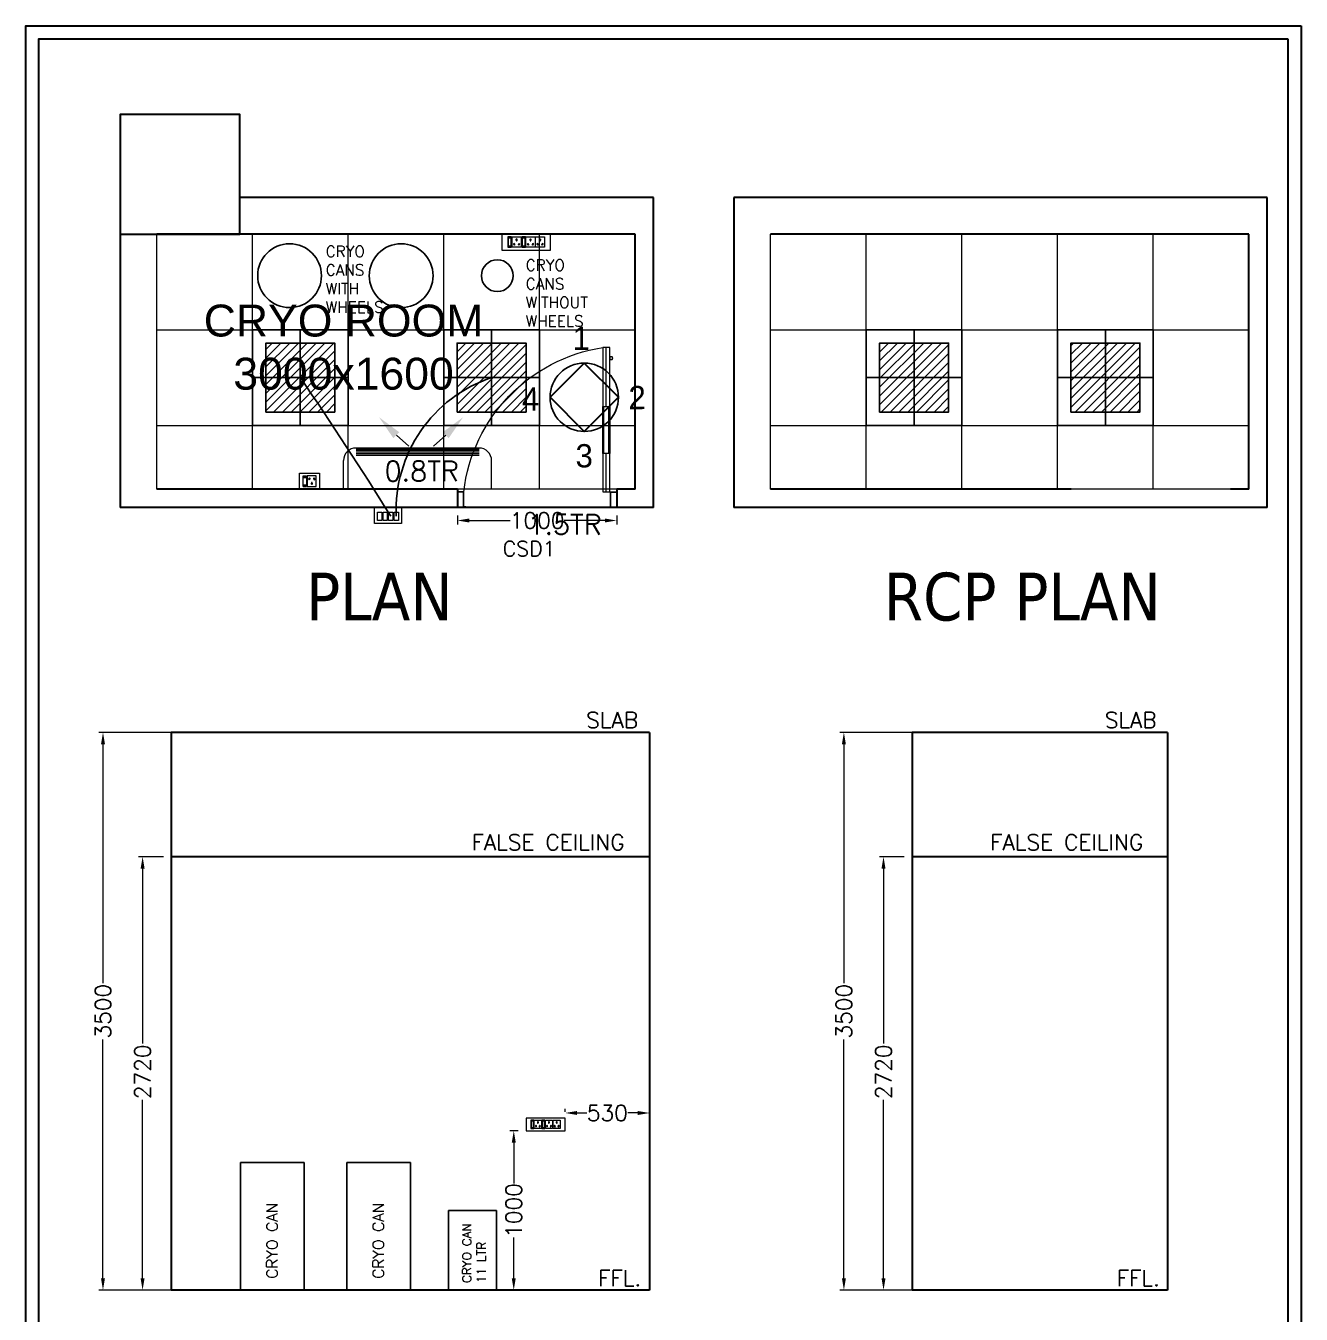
# Model space of a CAD drawing. Header units: millimetres. Extents: x 3552052 to 4144896, y -707811 to -630695.
# Drawn here: x 4006672 to 4014672, y -690801 to -682716 of the extents above; entities that cross this region are included whole.
import ezdxf

# ---------------------------------------------------------------- set-up
doc = ezdxf.new("R2010")
doc.units = ezdxf.units.MM
doc.header["$LTSCALE"] = 6
doc.header["$MEASUREMENT"] = 0
doc.layers.get('0').update_dxf_attribs({"linetype": 'CONTINUOUS', "lineweight": 0})
doc.layers.get('Defpoints').update_dxf_attribs({"linetype": 'CONTINUOUS', "lineweight": 0})
for name, color, linetype, lineweight in [('1200 Door', 144, 'CONTINUOUS', 0), ('COL', 5, 'CONTINUOUS', 0), ('DIM', 7, 'CONTINUOUS', 0), ('ELE 36W EMERGENCY LIGHT', 5, 'CONTINUOUS', 0), ('ELE-2NOS OF 6-16 RAW POWER SOCKET', 1, 'CONTINUOUS', 0), ('ELE-36W EMERGENCY  LED LIGHT', 7, 'CONTINUOUS', 0), ('ELE-3NOS 6-16A POWER SOCKET', 5, 'CONTINUOUS', 0), ('ELE-4M UPS P.SB', 3, 'CONTINUOUS', 0), ('ELE-6M UPS P.SB', 3, 'CONTINUOUS', 0), ('ELE-SOCKET NMBERING', 7, 'CONTINUOUS', 9), ('EQP', 6, 'CONTINUOUS', 0), ('M HVAC HIGH WALL UNIT', 3, 'CONTINUOUS', 0), ('MEP_HVAC_RA_DUCT', 1, 'CONTINUOUS', 0), ('MEP_HVAC_TEXT', 7, 'CONTINUOUS', 0), ('Single Leaf Door', 4, 'CONTINUOUS', 0), ('WALL', 8, 'CONTINUOUS', 0)]:
    doc.layers.add(name, color=color, linetype=linetype, lineweight=lineweight)
doc.layers.add('ELE-6A AC SOCKET', color=7, linetype='CONTINUOUS', lineweight=0, true_color=0x00ceb6)
doc.layers.add('ELE-LIGHTING WIRING', color=7, linetype='CONTINUOUS', lineweight=0, true_color=0x63d7b6)
doc.styles.add('Annotation', font='tahoma.ttf')
doc.styles.add('ARIAL', font='arial.ttf')
doc.styles.add('ROMANS', font='romans.shx')
doc.styles.get("Standard").update_dxf_attribs({"font": 'SIMPLEX'})
doc.styles.add('VERDANA', font='verdana.ttf')
doc.dimstyles.new('AEPL1', dxfattribs={"dimtxt": 100, "dimasz": 75, "dimexe": 25, "dimexo": 50, "dimtad": 0, "dimdec": 0, "dimtxsty": 'ROMANS', "dimcen": 2.5, "dimclrd": 7, "dimclre": 7, "dimclrt": 7, "dimadec": 0, "dimazin": 0, "dimtfac": 1, "dimtdec": 0, "dimtmove": 0, "dimatfit": 3, "dimfxl": 1, "dimlwd": 0, "dimlwe": 0, "dimarcsym": 0})

# ---------------------------------------------------------------- blocks, each defined once
blk = doc.blocks.new('GGGG')
at = {"layer": 'ELE-4M UPS P.SB', "color": 251, "linetype": 'ByBlock'}
for p, q in [((3564133.3, -678813.8), (3564133.3, -677213.8)), ((3564733.3, -678813.8), (3564733.3, -677213.8)), ((3565333.3, -678813.8), (3565333.3, -677213.8)), ((3565933.3, -678813.8), (3565933.3, -677213.8)), ((3563533.3, -677813.8), (3566533.3, -677813.8)), ((3563533.3, -678413.8), (3566533.3, -678413.8))]:
    blk.add_line(p, q, dxfattribs=at)
blk.add_lwpolyline([(3563533.3, -677213.8), (3566533.3, -677213.8), (3566533.3, -678813.8), (3563533.3, -678813.8)], close=True, dxfattribs=at)
blk = doc.blocks.new('*D563')
at = {"layer": 'Defpoints', "color": 0, "transparency": 16777216}
for p in [(4009378.6, -685739.9), (4010378.6, -685739.9), (4010378.6, -685820.7)]:
    blk.add_point(p, dxfattribs=at)
at = {"layer": 'DIM', "color": 7, "lineweight": 0, "transparency": 16777216}
for p, q in [((4009378.6, -685789.9), (4009378.6, -685845.7)), ((4009453.6, -685820.7), (4009709, -685820.7)), ((4010303.6, -685820.7), (4010048.3, -685820.7)), ((4010378.6, -685789.9), (4010378.6, -685845.7))]:
    blk.add_line(p, q, dxfattribs=at)
at = {"layer": 'DIM', "color": 7, "transparency": 16777216}
for points in [[(4009453.6, -685808.2), (4009453.6, -685833.2), (4009378.6, -685820.7)], [(4010303.6, -685808.2), (4010303.6, -685833.2), (4010378.6, -685820.7)]]:
    blk.add_solid(points, dxfattribs=at)
at = {"layer": 'DIM', "color": 7, "lineweight": -3, "transparency": 16777216, "insert": (4009878.6, -685820.7), "char_height": 100, "attachment_point": 5, "style": 'ROMANS'}
blk.add_mtext('1000', dxfattribs=at)
blk = doc.blocks.new('1000x2100x100 SD')
at = {"layer": 'Single Leaf Door'}
for points in [[(44.2, 338.9), (49.1, 338.9), (49.1, 635.4), (44.2, 635.4)], [(87.8, 635.4), (82.8, 635.4), (82.8, 338.9), (87.8, 338.9)]]:
    blk.add_hatch(color=6, dxfattribs=at).paths.add_polyline_path(points)
at = {"layer": 'Single Leaf Door', "color": 8}
for p, q in [((44.2, 100), (44.2, 1004.2)), ((44.2, 1004.2), (87.8, 1004.2)), ((66, 635.4), (66, 1004.2)), ((87.8, 1004.2), (87.8, 100)), ((29.8, 946.7), (29.8, 928.8)), ((44.2, 948.7), (31.7, 948.7)), ((31.7, 926.8), (44.2, 926.8)), ((44.2, 948.7), (44.2, 926.8)), ((66, 100), (66, 338.9)), ((0, 100), (0, 0)), ((40.2, 100), (0, 100)), ((2, 98), (2, 2)), ((38.2, 98), (2, 98)), ((38.2, 3), (38.2, 98)), ((40.2, 5), (40.2, 100)), ((87.8, 100), (44.2, 100)), ((959.8, 5), (959.8, 100)), ((959.8, 100), (1000, 100)), ((961.8, 3), (961.8, 98)), ((961.8, 98), (998, 98)), ((998, 98), (998, 2)), ((1000, 100), (1000, 0)), ((0, 0), (40.2, 0)), ((2, 2), (40.2, 2)), ((50.1, 3), (38.2, 3)), ((52.1, 5), (40.2, 5)), ((40.2, 2), (50.1, 2)), ((40.2, 0), (52.1, 0)), ((50.1, 2), (50.1, 3)), ((52.1, 0), (52.1, 5)), ((947.9, 5), (959.8, 5)), ((947.9, 0), (947.9, 5)), ((959.8, 0), (947.9, 0)), ((949.9, 3), (961.8, 3)), ((949.9, 2), (949.9, 3)), ((959.8, 2), (949.9, 2)), ((998, 2), (959.8, 2)), ((1000, 0), (959.8, 0))]:
    blk.add_line(p, q, dxfattribs=at)
at = {"layer": 'Single Leaf Door', "color": 6}
for p, q in [((87.8, 635.4), (44.2, 635.4)), ((44.2, 635.4), (44.2, 338.9)), ((49.1, 338.9), (49.1, 635.4)), ((82.8, 338.9), (82.8, 635.4)), ((87.8, 338.9), (87.8, 635.4)), ((44.2, 338.9), (87.8, 338.9))]:
    blk.add_line(p, q, dxfattribs=at)
at = {"layer": 'Single Leaf Door', "color": 6, "ltscale": 100}
blk.add_line((82.8, 635.4), (82.8, 338.9), dxfattribs=at)
at = {"layer": 'Single Leaf Door', "color": 6}
for points in [[(44.2, 635.4), (44.2, 338.9), (49.1, 338.9), (49.1, 635.4), (44.2, 635.4)], [(87.8, 635.4), (87.8, 338.9), (82.8, 338.9), (82.8, 635.4), (87.8, 635.4)]]:
    blk.add_lwpolyline(points, dxfattribs=at)
at = {"layer": 'Single Leaf Door', "ltscale": 5000}
blk.add_lwpolyline([(44.2, 635.4), (44.2, 338.9), (49.1, 338.9), (49.1, 635.4), (44.2, 635.4)], dxfattribs=at)
at = {"layer": 'Single Leaf Door', "color": 8}
for centre, radius, start, end in [((-69.3, -19.8), 1036, 6.64183, 81.27912), ((29.8, 937.7), 3.72, 90, 270), ((31.7, 946.7), 1.98, 90, 180), ((31.7, 928.8), 1.98, 180, 270)]:
    blk.add_arc(centre, radius, start, end, dxfattribs=at)
blk = doc.blocks.new('FGFGFGFG')
at = {"layer": 'ELE-6M UPS P.SB', "color": 3, "linetype": 'ByBlock'}
for points in [[(3565674.6, -683133.1), (3565845, -683133.1), (3565845, -683233.1), (3565674.6, -683233.1)], [(3565694.6, -683160.7), (3565721, -683160.7), (3565721, -683213.5), (3565694.6, -683213.5)], [(3565729.3, -683160.7), (3565755.7, -683160.7), (3565755.7, -683213.5), (3565729.3, -683213.5)], [(3565764, -683160.7), (3565790.4, -683160.7), (3565790.4, -683213.5), (3565764, -683213.5)], [(3565798.6, -683160.7), (3565825, -683160.7), (3565825, -683213.5), (3565798.6, -683213.5)]]:
    blk.add_lwpolyline(points, close=True, dxfattribs=at)
blk = doc.blocks.new('HI WALL SPLIT AC UNIT')
at = {"layer": 'M HVAC HIGH WALL UNIT', "lineweight": 5}
for p, q in [((955021.3, -147903.8), (955950.3, -147903.8)), ((955021.3, -147903.8), (955021.3, -148083)), ((955950.3, -147903.8), (955950.3, -148083)), ((955100.1, -148161.8), (955871.6, -148161.8))]:
    blk.add_line(p, q, dxfattribs=at)
at = {"layer": 'M HVAC HIGH WALL UNIT', "color": 8, "lineweight": 5}
for p, q in [((955100.1, -148115.6), (955871.6, -148115.6)), ((955100.1, -148124.8), (955871.6, -148124.8)), ((955100.1, -148136.4), (955871.6, -148136.4)), ((955100.1, -148145.6), (955871.6, -148145.6)), ((955100.1, -148154.9), (955871.6, -148154.9))]:
    blk.add_line(p, q, dxfattribs=at)
at = {"layer": 'M HVAC HIGH WALL UNIT', "color": 7, "lineweight": 5}
for p, q in [((955309.2, -148242.2), (955386.8, -148173)), ((955619.1, -148242.2), (955541.5, -148173))]:
    blk.add_line(p, q, dxfattribs=at)
at = {"layer": 'M HVAC HIGH WALL UNIT', "lineweight": 5}
for centre, start, end in [((955100.1, -148083), 180, 270), ((955871.6, -148083), 270, 0)]:
    blk.add_arc(centre, 78.8, start, end, dxfattribs=at)
at = {"layer": 'M HVAC HIGH WALL UNIT', "color": 7, "lineweight": 5}
for points in [[(955328.1, -148260.4), (955290.3, -148224), (955199.9, -148355.6)], [(955600.2, -148260.4), (955638, -148224), (955728.3, -148355.6)]]:
    blk.add_solid(points, dxfattribs=at)
blk = doc.blocks.new('EQ2WE')
at = {"layer": 'ELE-6A AC SOCKET', "lineweight": 0}
for p, q in [((-99, 170), (-215, 170)), ((-215, 170), (-215, 36)), ((-99, 36), (-99, 170)), ((-91, 36), (-91, 170)), ((-91, 170), (-45, 170)), ((-45, 170), (-91, 170)), ((-45, 170), (-45, 36)), ((-45, 170), (-45, 36)), ((-215, 36), (-99, 36)), ((-45, 36), (-91, 36)), ((-87, 51), (-87, 155)), ((-87, 155), (-48, 155)), ((-48, 55), (-87, 55)), ((-48, 51), (-87, 51)), ((-48, 155), (-48, 51))]:
    blk.add_line(p, q, dxfattribs=at)
blk.add_lwpolyline([(0, 0), (-257, 0), (-257, 206), (0, 206)], close=True, dxfattribs=at)
for centre, radius, start, end in [((-190, 77), 7.83, 5.2689, 272.51), ((-184, 72), 6.31, 202.6838, 75.0951), ((-157, 136), 9.08, 307.1584, 232.8416), ((-157, 127), 5.79, 161.4031, 18.5969), ((-130, 72), 6.31, 104.9049, 337.3162), ((-124, 77), 7.83, 267.49, 174.7311)]:
    blk.add_arc(centre, radius, start, end, dxfattribs=at)
blk = doc.blocks.new('543WYH')
at = {"layer": 'ELE-2NOS OF 6-16 RAW POWER SOCKET', "color": 30, "linetype": 'ByBlock', "lineweight": 0}
for p, q in [((-124, -57), (-124, -91)), ((-26, -57), (-124, -57)), ((-26, -57), (-124, -57)), ((-124, -91), (-26, -91)), ((-124, -96), (-26, -96)), ((-124, -181), (-124, -96)), ((-113, -60), (-113, -88)), ((-37, -60), (-113, -60)), ((-113, -88), (-37, -88)), ((-110, -60), (-110, -88)), ((-37, -88), (-37, -60)), ((-26, -57), (-26, -91)), ((-26, -91), (-26, -57)), ((-26, -96), (-26, -181)), ((-26, -181), (-124, -181)), ((-124, -187), (-124, -221)), ((-26, -187), (-124, -187)), ((-26, -187), (-124, -187)), ((-124, -221), (-26, -221)), ((-124, -312), (-124, -227)), ((-124, -227), (-26, -227)), ((-113, -190), (-113, -218)), ((-37, -190), (-113, -190)), ((-113, -218), (-37, -218)), ((-110, -190), (-110, -218)), ((-37, -218), (-37, -190)), ((-26, -187), (-26, -221)), ((-26, -221), (-26, -187)), ((-26, -227), (-26, -312)), ((-26, -312), (-124, -312)), ((-124, -402), (-124, -317)), ((-124, -317), (-26, -317)), ((-26, -317), (-26, -402)), ((-26, -402), (-124, -402))]:
    blk.add_line(p, q, dxfattribs=at)
blk.add_lwpolyline([(-150, 0), (-150, -459), (0, -459), (0, 0)], close=True, dxfattribs=at)
for centre, radius, start, end in [((-98, -119), 4.6, 112.6838, 345.0951), ((-94, -115), 5.7, 275.2689, 182.51), ((-98, -159), 4.6, 14.9049, 247.3162), ((-94, -163), 5.7, 177.49, 84.7311), ((-94, -245), 5.7, 275.2689, 182.51), ((-58, -139), 4.22, 71.4031, 288.5969), ((-51, -139), 6.62, 217.1584, 142.8416), ((-98, -249), 4.6, 112.6838, 345.0951), ((-98, -289), 4.6, 14.9049, 247.3162), ((-98, -340), 4.6, 112.6838, 345.0951), ((-94, -293), 5.7, 177.49, 84.7311), ((-94, -335), 5.7, 275.2689, 182.51), ((-58, -269), 4.22, 71.4031, 288.5969), ((-58, -360), 4.22, 71.4031, 288.5969), ((-51, -269), 6.62, 217.1584, 142.8416), ((-51, -360), 6.62, 217.1584, 142.8416), ((-98, -379), 4.6, 14.9049, 247.3162), ((-94, -384), 5.7, 177.49, 84.7311)]:
    blk.add_arc(centre, radius, start, end, dxfattribs=at)
blk = doc.blocks.new('*D564')
at = {"layer": 'Defpoints', "color": 0, "transparency": 16777216}
for p in [(4007404.3, -687930.3), (4007584.5, -687930.3), (4007783.9, -690650.3)]:
    blk.add_point(p, dxfattribs=at)
at = {"layer": 'ELE-4M UPS P.SB', "color": 7, "lineweight": 0, "transparency": 16777216}
for p, q in [((4007534.5, -687930.3), (4007379.3, -687930.3)), ((4007404.3, -688005.3), (4007404.3, -689103.4)), ((4007404.3, -690575.3), (4007404.3, -689457.1)), ((4007733.9, -690650.3), (4007379.3, -690650.3))]:
    blk.add_line(p, q, dxfattribs=at)
at = {"layer": 'ELE-4M UPS P.SB', "color": 7, "transparency": 16777216}
for points in [[(4007391.8, -688005.3), (4007416.8, -688005.3), (4007404.3, -687930.3)], [(4007391.8, -690575.3), (4007416.8, -690575.3), (4007404.3, -690650.3)]]:
    blk.add_solid(points, dxfattribs=at)
at = {"layer": 'ELE-4M UPS P.SB', "color": 7, "lineweight": -3, "transparency": 16777216, "insert": (4007404.3, -689280.3), "char_height": 100, "attachment_point": 5, "rotation": 90, "style": 'ROMANS'}
blk.add_mtext('2720', dxfattribs=at)
blk = doc.blocks.new('*D565')
at = {"layer": 'Defpoints', "color": 0, "transparency": 16777216}
for p in [(4007155.8, -687150.3), (4007830.4, -687150.3), (4007783.9, -690650.3)]:
    blk.add_point(p, dxfattribs=at)
at = {"layer": 'ELE-4M UPS P.SB', "color": 7, "lineweight": 0, "transparency": 16777216}
for p, q in [((4007780.4, -687150.3), (4007130.8, -687150.3)), ((4007155.8, -687225.3), (4007155.8, -688723.4)), ((4007155.8, -690575.3), (4007155.8, -689077.1)), ((4007733.9, -690650.3), (4007130.8, -690650.3))]:
    blk.add_line(p, q, dxfattribs=at)
at = {"layer": 'ELE-4M UPS P.SB', "color": 7, "transparency": 16777216}
for points in [[(4007143.3, -687225.3), (4007168.3, -687225.3), (4007155.8, -687150.3)], [(4007143.3, -690575.3), (4007168.3, -690575.3), (4007155.8, -690650.3)]]:
    blk.add_solid(points, dxfattribs=at)
at = {"layer": 'ELE-4M UPS P.SB', "color": 7, "lineweight": -3, "transparency": 16777216, "insert": (4007155.8, -688900.3), "char_height": 100, "attachment_point": 5, "rotation": 90, "style": 'ROMANS'}
blk.add_mtext('3500', dxfattribs=at)
blk = doc.blocks.new('*D566')
at = {"layer": 'Defpoints', "color": 0, "transparency": 16777216}
for p in [(4009809.6, -689650.3), (4009732.4, -690650.3), (4009809.6, -690650.3)]:
    blk.add_point(p, dxfattribs=at)
at = {"layer": 'ELE-4M UPS P.SB', "color": 7, "lineweight": 0, "transparency": 16777216}
for p, q in [((4009759.6, -689650.3), (4009707.4, -689650.3)), ((4009732.4, -689725.3), (4009732.4, -689980.6)), ((4009732.4, -690575.3), (4009732.4, -690319.9)), ((4009759.6, -690650.3), (4009707.4, -690650.3))]:
    blk.add_line(p, q, dxfattribs=at)
at = {"layer": 'ELE-4M UPS P.SB', "color": 7, "transparency": 16777216}
for points in [[(4009719.9, -689725.3), (4009744.9, -689725.3), (4009732.4, -689650.3)], [(4009719.9, -690575.3), (4009744.9, -690575.3), (4009732.4, -690650.3)]]:
    blk.add_solid(points, dxfattribs=at)
at = {"layer": 'ELE-4M UPS P.SB', "color": 7, "lineweight": -3, "transparency": 16777216, "insert": (4009732.4, -690150.3), "char_height": 100, "attachment_point": 5, "rotation": 90, "style": 'ROMANS'}
blk.add_mtext('1000', dxfattribs=at)
blk = doc.blocks.new('*D567')
at = {"layer": 'Defpoints', "color": 0, "transparency": 16777216}
for p in [(4010054.5, -689581.5), (4010584.5, -689538.6), (4010584.5, -689581.5)]:
    blk.add_point(p, dxfattribs=at)
at = {"layer": 'ELE-4M UPS P.SB', "color": 7, "lineweight": 0, "transparency": 16777216}
for p, q in [((4010054.5, -689531.5), (4010054.5, -689513.6)), ((4010129.5, -689538.6), (4010190.3, -689538.6)), ((4010509.5, -689538.6), (4010448.7, -689538.6)), ((4010584.5, -689531.5), (4010584.5, -689513.6))]:
    blk.add_line(p, q, dxfattribs=at)
at = {"layer": 'ELE-4M UPS P.SB', "color": 7, "transparency": 16777216}
for points in [[(4010129.5, -689526.1), (4010129.5, -689551.1), (4010054.5, -689538.6)], [(4010509.5, -689526.1), (4010509.5, -689551.1), (4010584.5, -689538.6)]]:
    blk.add_solid(points, dxfattribs=at)
at = {"layer": 'ELE-4M UPS P.SB', "color": 7, "lineweight": -3, "transparency": 16777216, "insert": (4010319.5, -689538.6), "char_height": 100, "attachment_point": 5, "style": 'ROMANS'}
blk.add_mtext('530', dxfattribs=at)
blk = doc.blocks.new('*D568')
at = {"layer": 'Defpoints', "color": 0, "transparency": 16777216}
for p in [(4012051.5, -687930.3), (4012231.8, -687930.3), (4012431.2, -690650.3)]:
    blk.add_point(p, dxfattribs=at)
at = {"layer": 'ELE-4M UPS P.SB', "color": 7, "lineweight": 0, "transparency": 16777216}
for p, q in [((4012181.8, -687930.3), (4012026.5, -687930.3)), ((4012051.5, -688005.3), (4012051.5, -689103.4)), ((4012051.5, -690575.3), (4012051.5, -689457.1)), ((4012381.2, -690650.3), (4012026.5, -690650.3))]:
    blk.add_line(p, q, dxfattribs=at)
at = {"layer": 'ELE-4M UPS P.SB', "color": 7, "transparency": 16777216}
for points in [[(4012039, -688005.3), (4012064, -688005.3), (4012051.5, -687930.3)], [(4012039, -690575.3), (4012064, -690575.3), (4012051.5, -690650.3)]]:
    blk.add_solid(points, dxfattribs=at)
at = {"layer": 'ELE-4M UPS P.SB', "color": 7, "lineweight": -3, "transparency": 16777216, "insert": (4012051.5, -689280.3), "char_height": 100, "attachment_point": 5, "rotation": 90, "style": 'ROMANS'}
blk.add_mtext('2720', dxfattribs=at)
blk = doc.blocks.new('*D569')
at = {"layer": 'Defpoints', "color": 0, "transparency": 16777216}
for p in [(4011803.1, -687150.3), (4012477.6, -687150.3), (4012431.2, -690650.3)]:
    blk.add_point(p, dxfattribs=at)
at = {"layer": 'ELE-4M UPS P.SB', "color": 7, "lineweight": 0, "transparency": 16777216}
for p, q in [((4012427.6, -687150.3), (4011778.1, -687150.3)), ((4011803.1, -687225.3), (4011803.1, -688723.4)), ((4011803.1, -690575.3), (4011803.1, -689077.1)), ((4012381.2, -690650.3), (4011778.1, -690650.3))]:
    blk.add_line(p, q, dxfattribs=at)
at = {"layer": 'ELE-4M UPS P.SB', "color": 7, "transparency": 16777216}
for points in [[(4011790.6, -687225.3), (4011815.6, -687225.3), (4011803.1, -687150.3)], [(4011790.6, -690575.3), (4011815.6, -690575.3), (4011803.1, -690650.3)]]:
    blk.add_solid(points, dxfattribs=at)
at = {"layer": 'ELE-4M UPS P.SB', "color": 7, "lineweight": -3, "transparency": 16777216, "insert": (4011803.1, -688900.3), "char_height": 100, "attachment_point": 5, "rotation": 90, "style": 'ROMANS'}
blk.add_mtext('3500', dxfattribs=at)
blk = doc.blocks.new('ELE.EMERGENCY 40W LED LIGHT')
at = {"layer": 'ELE-36W EMERGENCY  LED LIGHT', "lineweight": 25}
h = blk.add_hatch(dxfattribs=at)
h.set_pattern_fill('ANSI31', color=5, scale=300, style=0)
h.paths.add_polyline_path([(-207.7, -207.7), (-207.7, 207.7), (207.7, 207.7), (207.7, -207.7)])
for p, q in [((0, 288), (0, -288)), ((-288, 0), (288, 0))]:
    blk.add_line(p, q, dxfattribs=at)
for points in [[(-288, -288), (-288, 288), (288, 288), (288, -288)], [(-207.7, -207.7), (-207.7, 207.7), (207.7, 207.7), (207.7, -207.7)]]:
    blk.add_lwpolyline(points, close=True, dxfattribs=at)

msp = doc.modelspace()

# ---------------------------------------------------------------- linework, layer by layer
at = {"color": 7, "lineweight": 30}
for points in [[(4014671.5, -682716.3), (4014671.5, -697836.2), (4006671.5, -697836.2), (4006671.5, -682716.3)], [(4014588.6, -682799.2), (4014588.6, -697753.3), (4006754.4, -697753.3), (4006754.4, -682799.2)], [(4010174.8, -684833.1), (4009960.3, -685047.6), (4010174.8, -685262), (4010389.2, -685047.6), (4010174.8, -684833.1)]]:
    msp.add_lwpolyline(points, close=True, dxfattribs=at)
at = {"lineweight": -3}
msp.add_circle((4010174.8, -685047.6), 214.4, dxfattribs=at)
at = {"layer": 'COL', "color": 7, "lineweight": 30}
msp.add_lwpolyline([(4007263.6, -684023.9), (4008013.6, -684023.9), (4008013.6, -683273.9), (4007263.6, -683273.9)], close=True, dxfattribs=at)
at = {"layer": 'ELE-LIGHTING WIRING', "color": 254, "lineweight": -3, "true_color": 0xdebad0}
for centre, radius, start, end in [((3988923.2, -698235.3), 23585.9, 31.83619, 34.35928), ((4009871, -685755.2), 876.4, 108.45128, 182.52734)]:
    msp.add_arc(centre, radius, start, end, dxfattribs=at)
at = {"layer": 'EQP', "lineweight": -3}
for p, q in [((4009226.1, -684284.4), (4009229.1, -684284.4)), ((4008017.8, -690650.3), (4008017.8, -689850.3)), ((4008017.8, -689850.3), (4008417.8, -689850.3)), ((4008417.8, -689850.3), (4008417.8, -690650.3)), ((4008684.5, -690650.3), (4008684.5, -689850.3)), ((4008684.5, -689850.3), (4009084.5, -689850.3)), ((4009084.5, -689850.3), (4009084.5, -690650.3)), ((4009323.4, -690650.3), (4009323.4, -690150.3)), ((4009323.4, -690150.3), (4009623.4, -690150.3)), ((4009623.4, -690150.3), (4009623.4, -690650.3)), ((4007584.5, -690650.3), (4008184.5, -690650.3)), ((4008584.5, -690650.3), (4008784.5, -690650.3)), ((4009184.5, -690650.3), (4009484.5, -690650.3))]:
    msp.add_line(p, q, dxfattribs=at)
for centre, radius in [((4008326.1, -684284.4), 200), ((4009026.1, -684284.4), 200), ((4009629.1, -684284.4), 100)]:
    msp.add_circle(centre, radius, dxfattribs=at)
at = {"layer": 'MEP_HVAC_RA_DUCT', "color": 7, "lineweight": 30}
for p, q in [((4007584.5, -687150.3), (4007584.5, -690650.3)), ((4010584.5, -687150.3), (4010584.5, -690650.3)), ((4012231.8, -687150.3), (4012231.8, -690650.3)), ((4013831.8, -687150.3), (4013831.8, -690650.3))]:
    msp.add_line(p, q, dxfattribs=at)
for points in [[(4010584.5, -687150.3), (4007584.5, -687150.3)], [(4013831.8, -687150.3), (4012231.8, -687150.3)], [(4009894.5, -687930.3), (4007584.5, -687930.3)], [(4010584.5, -687930.3), (4009894.5, -687930.3)], [(4013831.8, -687930.3), (4012231.8, -687930.3)], [(4013837.3, -687930.3), (4013147.3, -687930.3)], [(4010584.5, -690650.3), (4007584.5, -690650.3)], [(4013831.8, -690650.3), (4012231.8, -690650.3)]]:
    msp.add_lwpolyline(points, dxfattribs=at)
at = {"layer": 'WALL', "color": 7, "lineweight": 30}
for p, q in [((4010608.6, -683793.9), (4008013.6, -683793.9)), ((4010608.6, -685739.9), (4010608.6, -683793.9)), ((4011113.5, -683793.9), (4011113.5, -685739.9)), ((4014458.5, -683793.9), (4011113.5, -683793.9)), ((4014458.5, -685739.9), (4014458.5, -683793.9)), ((4007263.6, -684023.9), (4007263.6, -685739.9)), ((4009673.6, -684023.9), (4007493.6, -684023.9)), ((4010493.6, -684023.9), (4008013.6, -684023.9)), ((4010493.6, -685623.9), (4010493.6, -684023.9)), ((4013523.5, -684023.9), (4011343.5, -684023.9)), ((4014343.5, -684023.9), (4011863.5, -684023.9)), ((4014343.5, -685623.9), (4014343.5, -684023.9)), ((4009378.6, -685623.9), (4007493.6, -685623.9)), ((4009378.6, -685623.9), (4009378.6, -685739.9)), ((4010493.6, -685623.9), (4010378.6, -685623.9)), ((4010378.6, -685623.9), (4010378.6, -685739.9)), ((4013228.5, -685623.9), (4011343.5, -685623.9)), ((4014343.5, -685623.9), (4014228.5, -685623.9)), ((4010608.6, -685739.9), (4007263.6, -685739.9)), ((4014458.5, -685739.9), (4011113.5, -685739.9))]:
    msp.add_line(p, q, dxfattribs=at)

# ---------------------------------------------------------------- block references
at = {"layer": 'ELE 36W EMERGENCY LIGHT', "lineweight": -3, "xscale": 1.041666666677768, "yscale": 1.041666666677768, "zscale": 1.041666666677768}
for p in [(4008393.6, -684923.9), (4009593.6, -684923.9), (4012243.5, -684923.9), (4013443.5, -684923.9)]:
    msp.add_blockref('ELE.EMERGENCY 40W LED LIGHT', p, dxfattribs=at)
at = {"layer": 'ELE-3NOS 6-16A POWER SOCKET', "color": 254, "lineweight": -3, "true_color": 0xdebad0}
for p, xscale, yscale, zscale, rotation in [((4009657.6, -684023.9), 0.6666666666666666, 0.6666666666666666, 0.6666666666666666, 90), ((4009809.6, -689570.3), 0.5333333333333333, 0.5333333333333333, 0.5333333333333333, 89.99999999999999)]:
    msp.add_blockref('543WYH', p, dxfattribs=dict(at, xscale=xscale, yscale=yscale, zscale=zscale, rotation=rotation))
at = {"layer": 'ELE-4M UPS P.SB', "color": 0, "lineweight": -3}
for name, p in [('GGGG', (443960.4, -6810.1)), ('GGGG', (447810.2, -6810.1)), ('FGFGFGFG', (443183.6, -2606.8))]:
    msp.add_blockref(name, p, dxfattribs=at)
at = {"layer": 'ELE-6A AC SOCKET', "color": 254, "lineweight": -3, "true_color": 0xdebad0, "xscale": 0.4891628617315313, "yscale": 0.4891628617315313, "zscale": 0.4891628617315313, "rotation": 180}
msp.add_blockref('EQ2WE', (4008388.8, -685523.2), dxfattribs=at)
at = {"layer": 'M HVAC HIGH WALL UNIT', "color": 1, "lineweight": -3, "rotation": 180}
msp.add_blockref('HI WALL SPLIT AC UNIT', (4964614.9, -833527.6), dxfattribs=at)
at = {"layer": 'Single Leaf Door', "color": 251, "lineweight": -3, "xscale": -1}
msp.add_blockref('1000x2100x100 SD', (4010378.6, -685739.9), dxfattribs=at)

# ---------------------------------------------------------------- texts
at = {"lineweight": -3, "ltscale": 0.1, "char_height": 136.805, "width": 184.566, "attachment_point": 5, "rotation": 0.1103}
for s, insert in [('\\pxqc;{\\F.shx.shx;\\H1.0669x;1}', (4010155.4, -684677.1)), ('\\pxqc;{\\F.shx.shx.shx;\\H1.0669x;2}', (4010505.9, -685049.2)), ('\\pxqc;{\\F.shx.shx.shx.shx;\\H1.0669x;4}', (4009837, -685059)), ('\\pxqc;{\\F.shx.shx.shx.shx;\\H1.0669x;3}', (4010174.2, -685415.6))]:
    msp.add_mtext(s, dxfattribs=dict(at, insert=insert))
at = {"lineweight": -3, "char_height": 300, "width": 2697.906, "attachment_point": 3, "style": 'Annotation'}
for s, insert in [('\\pxql;PLAN', (4011128.6, -686148.1)), ('\\pxql;RCP PLAN', (4014751.9, -686148.1))]:
    msp.add_mtext(s, dxfattribs=dict(at, insert=insert))
at = {"layer": '1200 Door', "color": 251, "lineweight": -3, "style": 'ROMANS'}
msp.add_text('CSD1', height=94.18, dxfattribs=at).set_placement((4009663.2, -686044.7, -35804.4))
at = {"layer": 'DIM', "color": 7, "lineweight": -3, "insert": (4008664.6, -684734.2), "char_height": 200, "width": 1982.81, "attachment_point": 5, "style": 'ARIAL'}
msp.add_mtext('CRYO ROOM 3000x1600', dxfattribs=at)
at = {"layer": 'ELE-SOCKET NMBERING', "color": 0, "lineweight": -3, "char_height": 100.004, "width": 2358.602, "attachment_point": 1, "style": 'Annotation'}
for s, insert in [('{\\Fromans|c0;SLAB}', (4010186.4, -687022.8)), ('{\\Fromans|c0;SLAB}', (4013439.3, -687022.8)), ('{\\Fromans|c0;FALSE CEILING }', (4009468.2, -687790.1)), ('{\\Fromans|c0;FALSE CEILING }', (4012721.1, -687790.1)), ('{\\Fromans|c0;FFL.}', (4010261.6, -690525.2)), ('{\\Fromans|c0;FFL.}', (4013514.5, -690525.2))]:
    msp.add_mtext(s, dxfattribs=dict(at, insert=insert))
at = {"layer": 'EQP', "color": 0, "lineweight": -3, "char_height": 70, "attachment_point": 1}
for s, insert in [('CRYO\\PCANS WITH WHEELS', (4008552.6, -684097.1)), ('CRYO\\PCANS WITHOUT WHEELS', (4009807, -684183.9))]:
    msp.add_mtext_dynamic_manual_height_columns(s, width=257.958, gutter_width=10, heights=[0], dxfattribs=dict(at, insert=insert))
at = {"layer": 'EQP', "color": 0, "lineweight": -3, "attachment_point": 1, "rotation": 90}
for s, insert, char_height in [('CRYO CAN', (4008181.4, -690578.1), 70), ('CRYO CAN', (4008848.1, -690578.1), 70), ('CRYO CAN\\P11 LTR', (4009409.8, -690605.2), 55)]:
    msp.add_mtext_dynamic_manual_height_columns(s, width=1096.645, gutter_width=10, heights=[0], dxfattribs=dict(at, insert=insert, char_height=char_height))
at = {"layer": 'MEP_HVAC_TEXT', "color": 0, "lineweight": -3, "char_height": 125, "attachment_point": 3, "rotation": 359.99312, "style": 'VERDANA'}
for s, insert in [('{\\Fromans|c0;\\C256;0.8TR}', (4009387.6, -685448.5)), ('{\\Fromans|c0;\\C256;1.5TR}', (4010283.8, -685783.7))]:
    msp.add_mtext_dynamic_manual_height_columns(s, width=1718.699, gutter_width=750, heights=[0], dxfattribs=dict(at, insert=insert))

# ---------------------------------------------------------------- dimensions: what is measured, and where the dimension line sits
at = {"layer": 'DIM', "color": 251, "lineweight": -3}
dim = msp.add_linear_dim(base=(4010378.6, -685820.7), p1=(4009378.6, -685739.9), p2=(4010378.6, -685739.9), dimstyle='AEPL1', dxfattribs=at)
dim.commit()
dim.dimension.update_dxf_attribs({"geometry": '*D563', "text_midpoint": (4009878.6, -685820.7)})
at = {"layer": 'ELE-4M UPS P.SB', "color": 0, "lineweight": -3}
for base, p1, p2, picture, middle in [((4007155.8, -687150.3), (4007783.9, -690650.3), (4007830.4, -687150.3), '*D565', (4007155.8, -688900.3)), ((4011803.1, -687150.3), (4012431.2, -690650.3), (4012477.6, -687150.3), '*D569', (4011803.1, -688900.3)), ((4007404.3, -687930.3), (4007783.9, -690650.3), (4007584.5, -687930.3), '*D564', (4007404.3, -689280.3)), ((4012051.5, -687930.3), (4012431.2, -690650.3), (4012231.8, -687930.3), '*D568', (4012051.5, -689280.3))]:
    dim = msp.add_linear_dim(base=base, p1=p1, p2=p2, angle=90, dimstyle='AEPL1', dxfattribs=at)
    dim.commit()
    dim.dimension.update_dxf_attribs({"geometry": picture, "text_midpoint": middle, "dimtype": 160})
dim = msp.add_linear_dim(base=(4010584.5, -689538.6), p1=(4010054.5, -689581.5), p2=(4010584.5, -689581.5), dimstyle='AEPL1', dxfattribs=at)
dim.commit()
dim.dimension.update_dxf_attribs({"geometry": '*D567', "text_midpoint": (4010319.5, -689538.6)})
dim = msp.add_linear_dim(base=(4009732.4, -690650.3), p1=(4009809.6, -689650.3), p2=(4009809.6, -690650.3), angle=90, dimstyle='AEPL1', dxfattribs=at)
dim.commit()
dim.dimension.update_dxf_attribs({"geometry": '*D566', "text_midpoint": (4009732.4, -690150.3)})

doc.saveas('drawing.dxf')
